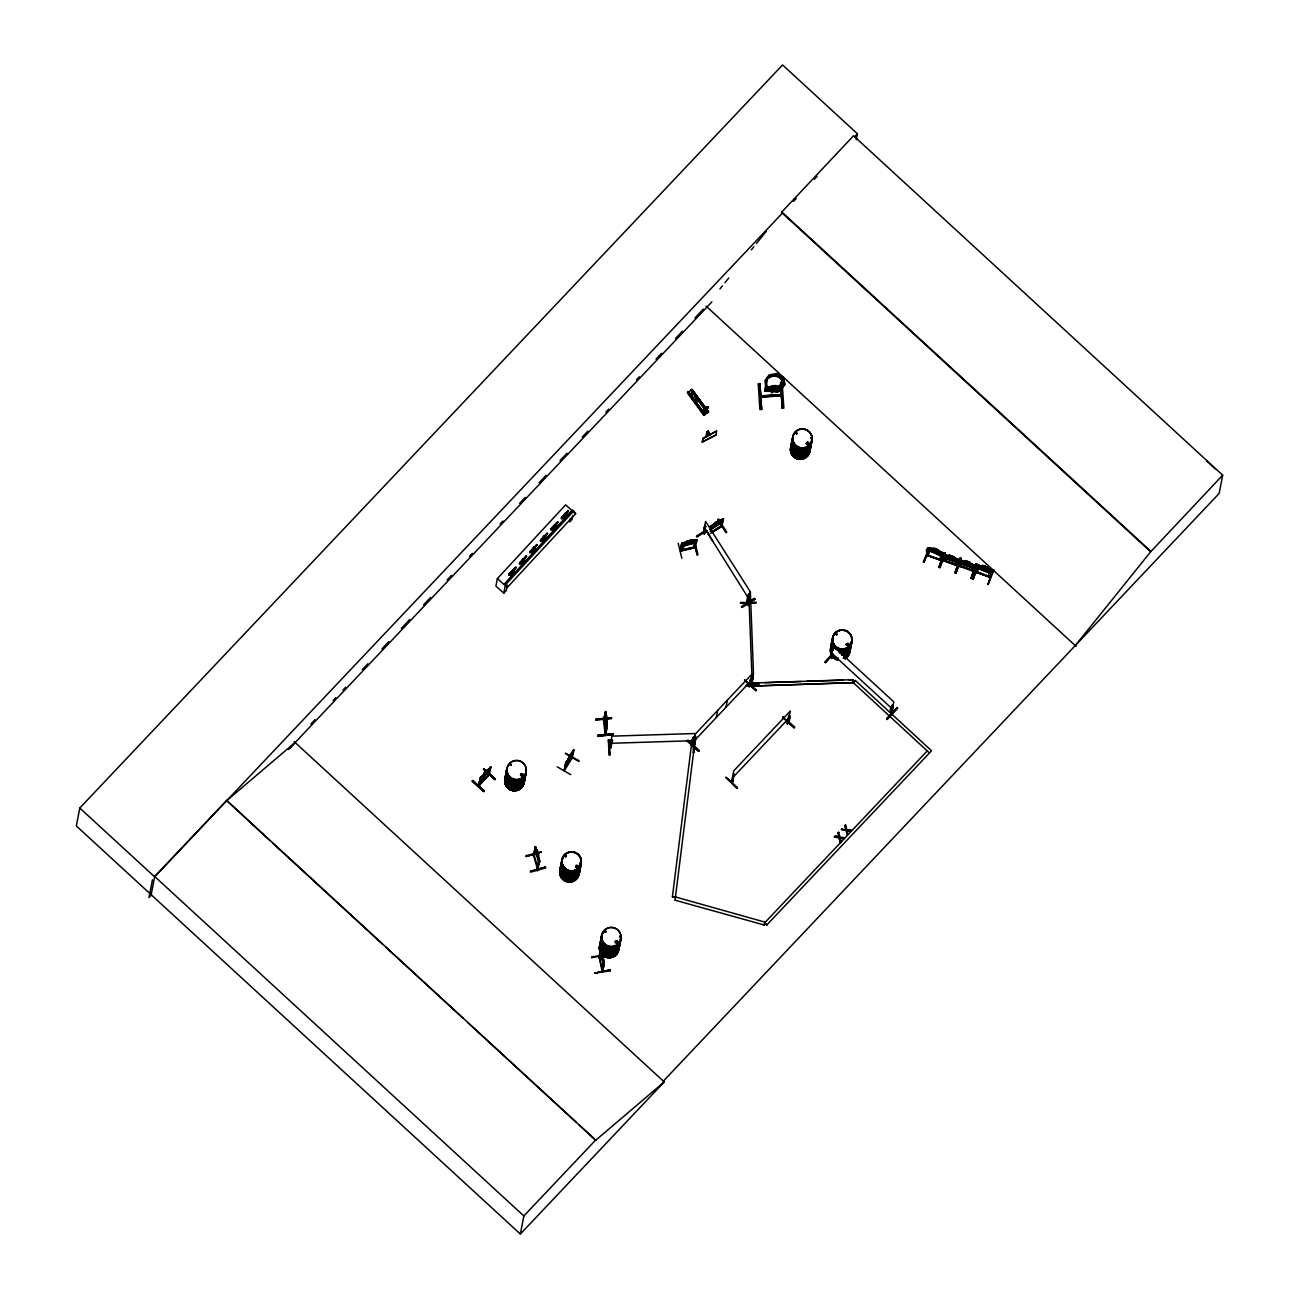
<?xml version="1.0" encoding="UTF-8"?>
<svg xmlns="http://www.w3.org/2000/svg" width="1299" height="1299" viewBox="0 0 1299 1299"><rect width="100%" height="100%" fill="white"/><g stroke="black" fill="none" stroke-linecap="round" stroke-linejoin="round"><path stroke-width="1.5" d="M760.759 396.114L781.365 395.675L760.889 396.877M760.759 396.081L781.235 394.896M600.073 957.412L599.245 957.818L600.17 957.558M601.762 970.191L602.492 969.574L601.892 971.246M602.07 971.084L603.743 962.754L602.119 971.538L599.099 956.502L602.704 970.84M603.467 720.718L604.279 719.321L605.626 734.406L605.464 732.863M891.341 713.411L893.809 701.882L832.821 645.798L830.434 657.294M831.62 658.252C831.945 657.18 830.158 658.171 832.01 651.481M891.926 712.583L890.789 711.949L891.942 713.005L893.339 705.844C890.952 703.084 888.889 712.696 891.585 713.395M891.942 713.005L890.919 711.673M770.859 395.627L771.574 396.227L771.59 395.351M772.58 392.33L771.687 392.769L772.239 391.989M773.311 390.755L766.637 387.459L764.884 380.818L769.008 374.956L776.688 373.495L783.411 377.392L785.181 384.601L778.637 391.876L770.843 391.762C759.266 387.654 768.229 370.085 778.572 376.06L782.274 378.967L783.947 383.189L781.787 389.521L776.266 392.022L776.201 391.048L780.861 388.71L782.777 383.026L781.235 379.243M766.02 386.81L767.644 378.415M565.13 769.187L566.007 762.01L564.334 770.518M571.073 758.243L571.739 758.632M765.761 386.956L767.076 386.712M748.029 602.882L748.841 604.084M748.857 604.49C752.446 579.386 746.73 615.369 748.159 602.72M751.309 684.817L751.861 683.29L751.131 684.654M510.442 763.909L509.809 764.689L511.092 765.29M509.922 764.462L510.702 765.403M511.043 764.9L510.945 764.38M511.124 765.387L510.637 763.828M520.444 775.097L520.931 774.074M520.931 774.724L521.159 775.535M522.864 775.259L522.864 774.399M523.026 774.918L521.987 776.055M564.919 856.561L565.227 855.44M566.38 856.512L566.169 855.521M575.636 867.277L576.171 865.28L578.185 865.702M577.73 866.92L577.714 865.913M578.38 866.823L578.104 865.719M605.594 931.074L605.253 932.016L605.123 931.091M618.113 942.311L617.35 940.655L615.304 941.272M796.66 433.46L796.336 433.557M806.208 443.544L807.312 442.147M806.695 443.235L807.507 444.388M806.793 443.527L807.702 442.358L808.644 443.462M808.79 443.381L807.767 444.323M836.735 634.383L835.89 633.944M846.071 644.677L846.558 643.654M846.558 644.304L847.906 645.538M847.89 650.198L847.597 651.286M849.059 644.97L847.922 643.184L846.104 644.304M691.539 744.473L694.559 744.522L675.415 897.203L672.411 896.813L691.555 744.148L693 744.23M720.344 526.452C725.134 524 719.922 526.225 711.787 531.876M723.413 518.756L721.968 526.176M712.031 532.509L722.114 526.095L720.783 526.923M531.924 551.702L536.828 544.427L529.732 552.481L534.198 547.269L534.506 548.844M511.059 574.467L513.235 569.92L513.43 571.187L509.078 575.36L516.239 567.419L510.734 574.207L510.523 572.859L513.235 569.92M524.098 558.927L521.37 561.866L521.597 563.36L520.672 562.467L526.712 556.086L519.551 564.026L523.708 558.586L524.39 560.437L523.659 559.642L519.259 563.798L526.339 555.761L523.562 559.658M534.198 547.269L531.583 551.442L537.201 544.768L530.106 552.806L534.75 548.892M545.044 536.276L541.634 539.816L544.866 537.201L544.671 535.951L542.576 540.595M555.534 524.958L552.806 527.897L552.627 528.823L555.16 524.617L553.098 529.391L551.068 530.154L558.148 522.117L552.643 528.904M565.633 513.3L561.541 518.837L568.637 510.799L563.587 518.057L562.922 516.239L565.633 513.3L565.828 514.55L562.808 517.408M533.256 854.693L533.645 856.025M533.694 855.765L534.311 855.846M539.686 861.026C533.451 890.205 542.479 842.483 537.137 867.992M856.268 139.74L857.421 133.781L782.566 64.95L79.791 808.027L76.316 825.937L520.347 1234.05L664.325 1081.823L663.448 1081.028M152.421 879.813L148.963 897.577L151.496 894.881M151.171 894.751L154.711 876.516L226.643 800.444L595.738 1140.23L579.354 1125.178M269.754 840.485L226.643 800.444M565.503 518.22L572.339 510.848L565.65 504.824L497.387 578.591L495.926 586.109L503.785 593.188L506.301 590.477L507.341 585.102M497.387 578.591L504.077 584.599L572.486 510.052L573.655 511.108L575.636 513.592L507.389 587.359L505.181 586.028L503.785 593.188M514.745 571.641L512.813 569.904L514.68 571.95L511.221 575.684L509.305 573.947L515.865 567.078L508.705 575.019L509.354 573.638L511.286 575.376L509.598 573.557M513.608 570.261L510.588 574.012M472.641 780.683L484.316 790.847L483.699 791.611L472.203 781.17L472.804 780.39L484.235 790.929M519.779 562.613L521.695 564.351L519.779 562.613L523.286 558.586L524.877 560.859M520.087 562.223L522.003 563.961M488.18 775.941L490.145 767.254L487.661 775.471L489.171 775.016L478.73 785.944L479.802 785.034L480.792 777.289L478.341 785.586L488.862 774.301M490.356 769.593L490.795 766.995L480.354 778.036L478.341 785.586L479.899 784.693M522.961 559.122L525.218 560.324M479.169 784.466L480.792 777.289M495.39 779.091L483.845 768.667L495.406 779.091L494.822 779.709L483.455 769.089M484.17 774.058L482.026 777.841L486.865 773.262L489.073 769.073L484.072 773.149L484.105 774.383M483.488 777.614L484.186 773.067M487.255 770.518L487.547 769.479M530.252 551.296L532.184 553.033L530.252 551.296L533.775 547.269L535.691 548.99M530.56 550.906L532.493 552.643M531.632 551.702L534.571 547.61M488.749 774.431L490.145 767.254M489.317 774.415L490.795 766.995M533.775 547.269L535.643 549.298L532.184 553.033M541.034 539.588L542.657 541.699L546.116 537.965L543.956 536.26L547.301 533.11L540.14 541.05L543.94 536.195L546.181 537.672M551.214 528.644L553.13 530.382L551.214 528.644L557.774 521.776L550.776 529.342L554.722 524.617L556.589 526.647L553.13 530.382M551.523 528.255L553.439 529.992M554.397 525.153L556.313 526.891M554.722 524.617L556.589 526.647M561.688 517.327L563.62 519.048L561.688 517.327L568.264 510.458L561.168 518.496L565.211 513.284L566.802 515.557L565.211 513.284M561.996 516.937L563.928 518.658M563.506 518.057L563.295 516.564L566.007 513.625M570.375 518.398L569.676 521.971L572.047 519.421L572.745 515.833M526.111 856.512L541.098 852.095L526.111 856.512L525.884 855.7L541.05 852.112M534.425 855.927L535.302 847.338L533.369 854.823L537.429 869.031M530.495 871.418L545.466 866.969L545.677 867.943L530.69 872.132L530.447 871.304L545.483 867.066M539.361 859.305L535.415 846.623L533.921 854.498L537.754 867.31M533.824 856.138L535.578 846.591M536.893 851.365C536.942 845.974 540.319 863.884 537.201 850.26M537.007 851.624L537.981 857.811L538.533 854.986M537.234 850.439L537.055 851.332L536.308 849.189L538.679 860.23L538.354 855.862M538.371 855.034L538.419 855.992M539.069 863.413L539.523 861.075M565.422 753.29L579.175 760.743L578.737 761.474L565.422 753.371M566.007 762.01L564.286 770.778L572.372 757.512M565.682 765.176L566.137 762.822M571.528 753.128L567.127 762.302L571.203 754.475M568.442 760.142L568.848 757.236M571.381 753.047L571.268 754.183L572.518 752.316L570.748 756.83M571.381 759.087L573.119 750.319L566.949 761.263L568.67 758.129M572.242 757.983L573.768 749.913L573.379 752.511M570.699 774.675L557.239 766.832M595.997 719.89L611.537 718.396L596.03 719.857M597.702 736.16L613.209 734.666L597.702 736.192L597.621 735.348L613.16 733.691L597.654 735.315M604.295 720.507L605.431 712.274L603.564 719.224M603.662 721.026L605.691 711.543L607.283 726.612M605.691 711.543L604.084 719.013M606.324 725.524L606.454 715.376L606.812 721.27M606.243 716.739L606.406 723.072L606.958 720.247M606.471 715.57L606.292 716.447L605.967 714.239L606.682 725.589L606.795 721.14M604.798 733.253C604.782 726.726 607.9 726.969 606.324 725.914M604.912 734.325L605.724 734.097M606.877 725.865L605.107 734.617L603.499 719.386L603.726 720.766M607.266 726.45L605.821 734.13M609.166 739.716L609.881 754.93L608.987 755.109L608.387 739.716L609.848 754.93M609.816 747.039C614.622 746.292 604.977 749.133 611.05 739.959L612.478 740.43L611.05 739.959M609.816 746.957L611.098 747.607L609.686 747.786L611.309 747.331M610.936 747.769L612.462 739.894M520.347 1234.05L523.854 1215.961L595.803 1139.889M689.331 394.75L693.585 391.73M690.451 396.276L694.689 393.256M691.912 389.489L708.572 412.01L691.912 389.424L687.333 392.736L703.782 415.388L708.588 411.978L691.929 389.473L707.955 412.319M692.123 398.517L696.345 395.562M693.585 400.628L697.823 397.608M695.241 402.934L699.479 399.978M605.155 955.317L591.759 957.558M702.727 412.514L705.211 410.825M703.165 411.231L704.35 408.876M594.763 973.097L610.189 970.824L610.059 969.915L594.763 973.097L610.075 969.947L610.205 970.905M703.717 412.936L702.775 411.117L705.454 407.854M599.05 956.778C603.077 934.241 599.894 966.505 599.229 956.324M599.472 958.11L601.177 948.611L602.233 953.466L602.379 952.378M600.917 951.112L601.372 948.757L603.84 961.601L602.346 953.726L602.931 959.993L603.483 957.168M705.487 413.293L706.916 412.595M707.744 407.415L706.185 407.35M707.176 407.724L707.289 407.074M681.861 550.792C677.364 551.848 688.405 546.376 681.666 543.323L680.27 550.484L695.014 546.782L693.617 547.512L695.16 547.886L696.767 539.994M602.574 952.54L602.395 953.434L601.859 951.241L603.418 962.478L603.304 958.061M680.627 550.792L694.137 547.772M681.731 545.775L682.154 543.258M702.386 442.147L702.921 438.283L716.626 431.041L703.084 438.559L702.386 442.147L716.09 434.905L716.626 431.041M681.504 549.802L682.689 544.801M681.845 558.261L678.208 543.307M705.925 437.26L706.835 431.836L708.166 431.122L709.709 433.947L708.28 435.116L706.737 432.291L708.117 431.284L709.611 434.418M601.681 970.207L602.59 969.785M604.23 963.306L602.801 970.986M709.205 434.337L709.79 435.49L708.166 431.122M687.203 540.985L692.221 540.027L687.203 540.985L687.074 542.024L687.366 540.969M708.28 435.116L706.965 431.885M688.21 541.098L691.198 540.433M708.816 434.613L709.806 435.409M693.796 547.772L695.29 540.839C702.418 538.241 674.262 544.947 687.187 541.862L684.687 542.868L684.362 544.508L693.991 542.365L694.316 540.725L691.88 540.985L693.666 540.66L690.272 542.349L693.357 542.657L684.687 544.573L688.21 542.803L685.222 542.544L689.233 542.397L692.01 539.929M692.188 539.864L692.01 540.757M681.455 550.062L693.666 547.317L694.478 543.891M706.883 530.56L696.897 536.779L706.737 530.414M696.345 542.511L696.946 539.946L691.847 540.822M697.141 554.884L694.997 545.369L697.141 554.884L697.985 554.705L695.712 545.336M703.36 533.142L705.568 521.451L749.864 591.094C749.377 602.005 744.749 607.867 748.256 594.276L749.474 595.169L748.711 594M704.643 533.986L703.409 532.882M703.912 533.824L705.487 526.972C704.756 522.23 702.678 534.084 704.626 533.516M705.276 530.138L704.578 533.418M710.715 526.566L710.115 529.002L711.381 528.969M710.342 529.05L710.797 526.696M710.244 531.405L711.284 526.03L710.098 526.761L711.284 526.03M710.878 530.073L711.576 526.485M715.262 522.718C698.553 535.756 727.895 514.29 722.114 520.006L720.945 527.232M715.359 522.864L712.648 527.021L718.72 523.903L721.335 520.233L713.411 524.828L715.928 524.163L712.842 526.956L720.425 522.295L717.714 523.075C721.871 518.821 719.938 522.084 719.467 520.12L715.132 522.783L719.549 520.266M716.058 522.571L718.656 520.98M717.762 519.6L718.493 519.162L726.791 532.217L726.06 532.671L717.892 519.503M719.143 521.126L719.305 520.233M720.442 526.728L722.114 520.006M595.738 1140.23L664.211 1081.921L663.351 1081.125L1219.128 493.474L1222.684 475.19L853.54 135.762L781.495 212.338L1150.654 551.783L1075.263 645.603M711.738 532.07L721.627 525.998L723.023 518.821M721.432 522.994L723.559 518.658L722.033 519.34M726.19 532.476L717.795 519.454M698.651 751.325L687.139 740.885L698.635 751.358L699.219 750.725L687.739 740.138L699.252 750.578M692.968 745.025L691.62 744.976M692.432 739.115L691.247 744.473L692.854 744.765L691.295 744.83M691.571 745.236C689.558 741.875 695.679 735.38 692.789 737.929M692.935 744.879L691.62 744.895M692.789 744.506L694.169 737.329M692.805 745.025L695.046 733.513L611.926 736.143L609.734 747.396M693.666 745.691L695.712 737.02L695.16 738.4M694.056 745.301L694.916 744.262L693.796 745.447M694.153 744.246L695.712 737.02M694.51 744.749L696.118 737.394M692.724 738.855L693.422 752.283M778.734 390.236C780.049 390.203 765.484 389.862 764.64 391.275L765.631 386.258M770.404 390.934L764.689 391.356L766.101 391.096M766.329 390.642L764.754 390.593L770.372 390.398M672.411 896.813L675.594 897.252M771.85 385.819L775.243 385.624M778.442 389.927L779.465 385.446L780.878 385.348L780.001 389.83M780.001 390.431L778.686 390.187M716.285 717.519L717.681 710.358M740.576 603.256L756.197 602.492L740.576 603.256L740.544 602.411L756.164 602.671M726.011 707.241L727.408 700.08M747.282 600.755L747.542 602.606M748.37 595.721L747.396 601.161M747.591 600.95L748.11 601.892M748.256 602.119L749.474 595.169M749.377 599.407L750.043 595.949M725.832 777.419L736.825 788.444L737.442 787.681L725.914 777.257L737.41 787.827M744.587 680.043L756.57 690.078L755.986 690.695L744.506 680.108L755.986 690.695M749.247 682.933L749.312 686.148L853.264 682.641L853.151 679.653L749.198 683.16L759.201 682.836M750.335 686.002L748.857 686.554L750.367 679.263C754.849 675.594 748.078 691.36 750.091 685.028M749.312 686.148L853.264 682.641L929.467 752.982M749.377 686.798L751.715 678.614M733.35 775.503L733.903 774.123L731.857 782.777L732.977 781.462M751.796 685.222L753.128 676.503L751.244 683.274M733.903 774.123L732.62 781.17M751.26 685.239L753.501 673.564L750.351 591.613L748.078 602.768M753.128 676.503L751.26 685.076M734.308 774.48L732.133 782.599M787.064 723.64C788.168 725.215 792.13 713.654 788.558 716.366L787.162 723.527L790.36 710.991L733.805 770.778L731.434 782.274L732.246 782.388M787.843 723.624L789.906 715.7M787.779 723.559L788.574 722.617M783.248 716.723L782.68 717.357L794.176 727.797L782.777 717.227M764.007 925.197L764.867 922.095L675.642 897.024L674.782 900.126L764.056 924.969M764.656 922.842L766.881 924.888L764.656 922.842L927.242 750.936M831.993 655.443L825.385 662.652L831.798 655.427M831.733 658.366L832.334 649.76M832.107 657.976L832.708 654.144M766.881 924.888L931.529 750.79L855.327 680.465L853.216 682.868L853.151 679.653M834.38 836.865C835.793 834.591 842.759 838.44 835.208 836.118L834.38 836.865L839.105 837.969L840.339 842.629L839.105 837.969M838.91 836.881L837.936 833.114L838.748 832.269L839.933 837.011L844.788 837.823M838.748 832.269L837.904 833.276M842.109 828.697C838.975 829.476 850.244 831.084 844.805 825.839L845.617 824.995L844.788 826.002L845.795 829.606M840.112 838.082L843.928 838.716M841.151 841.784L840.144 837.936M846.818 829.736L851.673 830.548L846.818 829.736L845.617 824.995M846.997 830.808L850.813 831.441L846.997 830.808L848.052 834.348M847.257 835.208L846.006 830.548L841.265 829.59M886.649 718.802L897.203 707.549L897.788 708.247L887.249 719.532L886.649 718.802L897.252 707.614M891.455 713.086L890.594 712.42L891.958 706.624M924.011 562.175L929.207 547.756M924.109 562.24L929.24 547.593L923.28 561.964L924.125 562.094M942.749 552.822C936.141 549.558 921.527 542.365 928.071 555.891M941.174 560.437L926.625 554.982M928.298 547.626L926.901 554.803L941.32 559.82L939.956 558.976M927.843 555.858L929.905 547.853L933.348 549.087M928.249 554.933L928.2 555.81L940.947 560.421L942.636 552.627M926.804 554.478L928.363 555.225L928.931 551.685M933.526 548.194L933.299 549.233L930.831 548.698L930.506 550.338L939.859 553.585L940.167 551.945L937.813 550.808L938.04 549.769C934.955 547.382 930.425 548.259 935.361 550.89L939.632 551.507L936.368 551.458L939.404 553.601L935.361 551.312L931.01 550.711L934.371 550.76L931.48 548.714L933.202 548.99M934.241 548.795L937.147 549.802M939.729 559.625L941.385 552.189L942.717 552.643L942.295 555.193L940.346 555.42M940.184 559.333L941.012 560.08M938.95 567.241L944.016 552.741L944.746 553.13L939.648 567.647L938.868 567.208L944.162 552.919M940.005 567.419L944.584 552.741M941.531 559.609L940.249 558.992M943.983 552.724L944.763 553.163M943.009 560.437L943.886 555.193L945.201 555.663L944.097 561.071M955.95 564.562L957.412 565.016L943.009 560.064L944.097 554.576L945.753 554.852M945.234 552.952L944.503 552.724M942.96 560.697L944.194 561.152M944.292 560.064L942.863 560.015M956.373 564.253L957.574 565.049L958.597 559.625L949.163 555.063L948.871 556.216L951.144 557.839L955.414 558.456L952.151 558.408L955.203 560.551L951.144 558.261L946.744 557.596L950.154 557.709C945.526 554.884 950.852 556.118 944.032 554.738L945.38 555.16M949.309 555.144L949.082 556.183L946.614 555.647L946.289 557.287L955.642 560.535L955.95 558.895L953.775 556.881M950.04 555.728L952.93 556.735M942.733 560.259L957.412 565.633L956.08 565.065L957.152 559.252L958.483 559.707L957.152 559.252M956.032 565.325L944.016 560.859M958.435 559.577L957.054 565.682L957.477 564.951M961.195 558.489L960.091 557.985L954.944 572.632L956.178 573.054L961.081 558.473M960.058 558.148L955.09 572.648M958.873 565.926L959.993 560.291L965.108 561.574M969.785 562.272L969.557 563.311L974.494 565.325L973.113 564.789C973.324 570.862 969.882 569.741 973.536 570.602L958.971 565.617L960.058 560.129L961.341 560.697M958.743 566.25L960.286 566.64L961.179 561.2L959.847 560.746M958.873 565.309L960.448 566.039L961 562.499M969.785 563.181L969.947 562.288L965.125 560.616L964.946 561.493M965.271 560.697L965.043 561.736L962.575 561.184L962.25 562.84L971.603 566.088L971.912 564.448L969.557 563.311M966.001 561.282L968.892 562.288M959.084 565.309L971.944 570.407M971.116 578.234L976.052 563.539L976.848 563.977L971.733 578.461L971.019 578.071M971.798 570.358L973.373 571.187L958.792 566.12M973.227 571.138L974.396 565.13M973.113 579.24L978.326 564.821M971.051 578.201L976.052 563.539M973.211 579.322L978.358 564.675L972.399 579.029L973.243 579.175M977.189 572.973L975.858 572.453L977.221 565.211L988.734 568.589L985.486 568.54L988.523 570.683L984.48 568.394L980.112 567.793L983.489 567.842C977.384 566.185 983.343 565.081 982.417 566.315L979.933 565.779L979.625 567.419L988.961 570.667L989.286 569.027L986.931 567.89L987.321 566.867L982.434 565.357M990.423 577.454L975.744 572.145M975.841 572.372L977.416 564.708L991.868 569.904M976.962 572.94L977.53 572.047L975.906 571.56M977.351 572.339L976.134 571.576M977.319 572.891L978.553 565.682M983.359 565.861L986.266 566.867M990.293 577.519C987.078 577.568 989.172 567.777 991.835 569.725L990.601 576.951L988.961 576.383M989.107 576.431L990.65 576.675M990.049 577.487L991.754 569.709M993.086 569.806L993.881 570.229L993.086 569.806L987.954 584.436L993.264 570.001M1150.654 551.783L1222.684 475.19M758.259 383.887L759.899 409.542L761.636 409.445L759.931 383.546L758.21 383.919M761.636 409.445L759.931 383.546M782.128 408.243L780.488 382.344L782.16 382.523L783.849 408.146L782.128 408.243L780.861 382.572M600.073 957.948L599.943 956.356M773.181 390.447C768.018 390.333 761.896 380.12 769.625 375.963L776.461 374.648L782.371 378.139L783.93 384.472L777.987 391.096L771.021 391.275M695.501 399.719L696.67 401.326M697.433 400.969L697.498 399.54L696.134 399.166M780.829 388.758L782.745 383.043M571.722 757.496L563.961 769.934M927.795 550.159L940.46 555.501L928.006 550.045M938.04 550.679L938.154 549.948M941.109 551.929L937.862 550.646M939.664 559.804L926.901 555.16M942.814 552.676L941.207 552.692M939.632 567.631L944.698 553.114M940.119 567.436L945.347 552.871M944.162 561.038L944.535 560.226L944.324 561.087M949.163 555.063L953.986 556.751M956.243 562.451L944.958 558.343L958.077 562.142M958.597 559.625L956.827 558.879M955.431 572.778L960.546 558.294M960.854 558.408L955.707 572.875M955.967 572.973L961.211 558.391M961.65 560.356L972.902 564.269M960.854 564.042L972.269 567.842L959.539 562.646M965.125 560.616L969.947 562.288M973.113 564.789L974.559 565.162L974.088 567.533L972.107 567.923M971.896 570.667L973.324 570.245M971.717 578.445L976.816 563.961M990.228 568.994L986.98 567.728M977.53 572.209L988.929 576.935L989.205 576.042M991.916 569.741L990.325 569.774M991.413 572.274L989.465 572.502M993.816 570.196L988.166 584.501M767.628 378.594L773.749 375.606M520.72 774.366L521.613 776.493L523.318 775.324M606.113 931.984L604.831 932.114M795.751 432.729C795.378 434.483 798.414 433.834 795.784 433.493M797.196 433.525L796.628 432.307L795.686 432.729M615.401 941.288L615.19 942.392M806.322 443.511L807.783 444.989L809.098 443.787M706.412 410.793L708.361 407.09L707.046 407.545M708.036 407.042L706.542 410.971L703.587 412.773L703.587 411.052M572.339 754.8L573.46 752.365M691.263 744.295L691.571 745.155M566.835 761.149L565.909 762.87M772.986 390.902L780.309 388.937L773.36 390.398M782.355 378.123L776.412 374.664L769.625 375.963M748.857 686.554L752.17 673.889L695.615 733.691L693.374 745.204L694.884 744.165M573.119 750.319L572.859 751.78M573.054 751.212L568.767 757.349M566.478 762.286L565.292 763.211M563.815 770.502L564.513 769.008M571.625 757.317L571.625 758.86M480.062 780.537L490.34 769.365L489.025 771.671M705.795 412.108L705.666 412.562M534.36 855.586L533.58 855.879L534.116 854.612M538.257 868.674L537.883 867.781M487.791 775.211L488.911 774.042M572.875 751.212L573.768 749.913M573.021 751.309L573.914 750.01M521.126 774.61L522.831 774.789M578.169 867.115L576.577 867.927L575.587 866.855M617.593 942.376L615.645 942.181M846.185 644.645L848.02 646.058L848.767 643.882M780.049 390.171L780.196 390.35M691.425 744.295L691.393 745.09M481.572 776.526L480.354 778.036M719.922 288.963L722.439 285.829M724.956 282.711L728.723 278.018M751.342 249.863L753.858 246.745M756.359 243.611L766.426 231.108M571.495 757.544L572.258 757.577M544.898 537.348L547.675 533.451L540.579 541.488L544.866 537.201L541.959 538.874C540.433 541.342 547.366 536.893 544.395 536.99M472.219 781.137L483.748 791.546M704.545 408.941L707.257 407.042M513.43 571.219L510.491 573.996M521.321 562.922L523.546 559.56L521.272 563.133M531.177 551.117L534.019 548.243L534.62 548.925M555.826 526.452C553.959 523.594 552.043 530.755 552.27 528.531L555.16 524.617M509.305 573.947L512.813 569.904M544.249 535.935L540.79 539.67L543.014 541.098M523.708 558.586L520.948 562.581M544.671 535.951L542.332 539.215M521.695 564.351L525.153 560.616M563.62 519.048L567.078 515.313L565.146 513.592M504.077 584.599L530.024 556.573M534.116 552.156L562.776 521.175M507.389 587.359L505.408 584.875L573.655 511.108M721.448 522.815L711.267 529.05L723.186 521.159M481.182 777.646L479.834 778.312M494.838 779.562L483.342 769.122M825.385 662.652L824.735 662.068L832.643 653.608M731.548 782.079L732.587 780.878L733.058 781.608M731.564 782.307L732.295 781.3M787.567 723.884L788.574 722.845M794.176 727.797L794.761 727.164L787.535 720.669M893.339 705.844L891.926 705.292M289.547 748.354L295.068 742.492L226.578 800.785M782.371 213.133L154.646 876.857L79.791 808.027M793.478 201.377L796.271 198.438M814.327 179.327L817.12 176.388M854.645 136.72L857.421 133.781M310.899 724.03L315.072 719.614M333.161 700.486L335.954 697.547M342.904 690.191L345.68 687.252M362.389 669.586L367.958 663.708M381.874 648.997L388.823 641.641M401.359 628.391L409.705 619.558M423.62 604.847L430.57 597.491M447.278 579.841L451.451 575.425M469.54 556.297L472.316 553.358M500.147 523.919L502.94 520.98M519.632 503.33L525.202 497.436M539.117 482.725L546.083 475.369M559.999 460.658L566.949 453.302M582.261 437.113L587.83 431.219M605.919 412.092L608.695 409.153M636.526 379.73L639.319 376.791M656.011 359.125L661.581 353.247M675.496 338.536L682.446 331.18M694.981 317.93L703.327 309.097M288.557 749.491L711.901 301.871M487.677 769.593L484.072 773.149M483.764 775.99L487.32 770.924L481.523 776.542M480.939 780.244L488.976 771.492M694.218 740.852L750.773 681.066M732.409 777.955L788.964 718.152M853.264 682.641L855.327 680.465M926.739 554.738L928.233 555.258M688.161 392.168L705.178 414.397L687.983 392.298M690.776 390.301L707.208 412.952M489.707 768.18L490.925 767.108M732.344 781.024L733.074 781.267M693.65 547.415L695.03 546.863M836.865 634.756L836.54 633.75M848.62 645.554L847.646 645.993M604.733 931.026L606.178 931.351M615.953 941.337L617.528 941.71M615.45 942.668L617.674 942.879M688.21 392.136L704.594 414.819M688.795 391.713L704.919 414.56M691.328 389.927L707.484 412.725M555.777 526.339L554.982 525.592L552.806 527.897M523.822 559.837L521.37 561.866M513.154 571.024L510.897 573.184M704.383 527.8L748.468 598.271M604.847 732.977L605.155 734.357M681.699 545.612L696.524 542.479L682.933 546.343L681.569 545.824M704.691 530.982L696.443 536.065L696.897 536.779M741.485 606.86L754.54 598.368L741.356 606.698L741.826 607.429L754.979 599.229L741.81 607.396M710.358 533.386L720.62 527.069M773.554 375.833L778.004 376.564L773.457 375.784M748.727 604.668L748.744 603.272M943.058 559.934L944.487 560.486M990.309 577.129L977.01 572.68M706.883 432.34L708.02 431.739M708.377 434.662L709.709 433.947M702.223 441.871L716.09 434.905M835.842 633.555L837.157 634.237M836.718 634.886L835.533 634.253M847.24 651.416L846.152 651.725M565.179 855.391L566.218 855.505M565.731 855.716L565.65 856.544L566.055 855.765M565.861 856.804L564.984 856.479M616.148 941.19L617.139 941.012M617.398 943.106L616.327 943.285M616.343 948.871L615.206 949.049M776.201 391.048L776.737 392.054M761.523 409.185L759.769 383.578M683.696 542.625C679.686 541.764 681.926 553.244 680.335 550.224M777.825 389.684L780.553 388.645L781.008 386.306L765.696 387.199L765.241 389.554L767.612 390.285M830.873 656.547L831.993 657.781M480.013 780.261L480.89 780.017M535.691 848.685L534.782 847.484M539.117 863.575L535.464 851.478M764.965 390.382L764.965 391.34M780.114 390.479L780.91 385.884L779.465 385.446M694.429 539.702L693.828 539.832M683.16 543.534L681.666 543.323M680.432 551.149L695.274 547.691M601.372 950.689L600.56 949.423M601.047 953.531C607.445 988.783 599.862 942.246 600.901 953.645M603.353 957.347L602.541 952.346M956.194 562.223L957.98 561.931M972.155 567.76L973.941 567.468M989.529 572.339L991.299 572.047M807.28 442.066L808.741 442.407M808.043 444.404L806.841 443.949M847.273 643.606L848.361 644.158M521.5 773.619L522.977 773.96M565.503 855.635L565.422 856.431M577.243 867.391L575.879 866.433M831.798 658.106L830.646 657.278M605.772 713.021L605.529 711.56M605.578 713.654L604.896 712.323M605.058 713.93L605.09 716.61M606.016 720.296L605.805 714.888L606.276 716.252M605.253 716.512L606.649 728.983M595.997 720.052L595.916 719.191L611.423 717.697L611.52 718.542M611.439 717.746L595.916 719.208M607.006 724.712L607.088 726.466M766.962 387.492L773.019 390.918M766.361 390.447L778.474 389.732M760.808 395.838L781.3 394.604L770.063 395.562M760.824 397.185L781.365 395.822M695.209 540.238L696.946 539.946M753.193 677.899L752.592 676.519M745.626 685.45L759.347 684.817L759.363 685.791L745.723 686.294M745.707 685.645L757.382 685.206M693.293 752.446L694.169 752.413L693.91 746.633M765.192 682.657L801.158 681.52M807.15 681.326L843.116 680.189M849.108 680.01L853.102 679.88M610.53 743.304L693.65 740.674M694.104 752.397L693.845 746.633M710.115 529.002L711.479 529.099M781.365 379.292L777.857 376.596M522.003 775.99L520.915 774.983M576.886 865.41L577.844 866.465M576.967 867.846L575.96 867.472M703.847 532.411L704.237 534.019M977.043 572.599L976.02 572.242M928.249 547.788L929.97 547.902M928.412 547.853L929.922 548.064M977.368 564.87L979.089 564.984M766.053 390.317L766.361 391.178M933.478 548.357L937.975 549.932M982.58 565.438L987.094 567.014M928.119 548.129L929.451 548.6M945.64 554.965L956.892 558.879M944.535 560.389L955.999 564.383M971.961 569.936L960.464 566.137M807.41 444.81L806.387 443.868M534.198 548.568L531.859 550.549M990.309 576.756L977.433 571.95M573.444 512.261L575.636 513.592M563.1 517.489L565.731 514.534L563.295 516.564M564.919 513.608L566.835 515.33M504.223 583.819L505.408 584.875M781.592 211.818L1150.752 551.263M706.104 306.158L1076.124 646.399M831.425 652.959L892.429 709.043M294.207 741.68L664.211 1081.921M272.725 843.213L382.88 944.503M385.852 947.247L463.256 1018.416M467.721 1022.524L576.383 1122.433M154.711 876.516L523.854 1215.961M1206.625 460.853L1215.328 468.955M770.973 391.015L766.15 386.55M538.484 862.812L539.329 863.526M959.588 562.499L960.984 564.058M943.626 556.946L945.023 558.505M754.979 599.229L754.622 598.677M705.178 525.51L705.942 526.696M723.559 518.658L719.386 521.143M706.64 530.853L709.757 535.87M706.461 531.064L712.68 540.871M602.996 955.138L591.597 956.957L591.759 957.801M706.835 431.836L708.328 434.97M535.415 846.623L535.967 848.133M537.104 856.414L537.283 856.041M539.166 860.49L539.556 861.822L538.647 860.636M606.113 719.971L606.324 725.329M602.395 958.094L602.265 958.792M539.329 859.272L539.572 861.221L539.166 859.305M603.743 962.754L604.003 964.118L603.207 962.851M605.967 721.741L605.967 721.919M603.986 961.52L604.084 963.485L603.824 961.552M535.285 851.624L535.156 848.945L535.253 851.543M613.209 734.698L613.16 734.049M693.471 737.036L693.65 740.885M693.406 737.036L693.585 740.868M748.955 598.79L752.105 680.725M851.754 641.121A9.872 9.71 11 0 1 839.706 650.896A9.71 9.564 11 0 0 851.348 643.719M835.192 648.51A9.872 9.71 11 0 1 833.179 636.835M851.771 641.008A9.872 9.71 11 0 1 839.739 650.783A9.872 9.71 11 0 1 833.195 636.737M833.666 646.593A9.71 9.564 11 0 1 833.292 637.03M833.276 648.558A9.71 9.564 11 0 1 832.919 638.994A9.726 9.58 11 0 0 833.26 648.574A9.872 9.71 11 0 1 832.821 638.718M851.397 642.989A9.872 9.71 11 0 1 839.349 652.764M851.024 645.359A9.71 9.564 11 0 1 839.398 652.504M833.341 648.233A9.71 9.564 11 0 1 832.968 638.67M841.557 654.582A9.678 9.531 11 0 0 850.861 644.759A9.759 9.596 11 0 1 841.541 654.777A9.678 9.531 11 0 0 850.796 645.051M831.717 643.184A9.678 9.531 11 0 0 832.951 650.377A9.759 9.596 11 0 1 831.669 642.989A9.759 9.596 11 0 0 832.935 650.166A9.678 9.531 11 0 1 831.766 642.891M850.926 644.807A9.759 9.596 11 0 1 841.557 654.712M849.871 651.335A9.71 9.564 11 0 1 845.568 657.278M838.228 658.496A9.872 9.71 11 0 1 831.701 644.45A9.872 9.71 11 0 0 838.245 658.398A9.71 9.564 11 0 1 833.796 656.125M832.188 654.193A9.71 9.564 11 0 1 831.133 651.919M830.938 646.967A9.71 9.564 11 0 1 831.815 644.629M845.681 657.294A9.872 9.71 11 0 0 850.277 648.721A9.872 9.71 11 0 1 843.36 658.236M849.838 650.426A9.759 9.596 11 0 1 845.276 658.902M830.597 648.542A9.759 9.596 11 0 0 837.92 660.087A9.678 9.531 11 0 1 830.678 648.526M849.757 650.393A9.678 9.531 11 0 1 845.243 658.788M850.163 648.51A9.71 9.564 11 0 1 843.327 657.976M835.939 657.262A9.71 9.564 11 0 1 831.88 644.304M850.228 644.239A9.872 9.71 11 0 1 843.717 656.368A9.726 9.58 11 0 0 850.504 646.87A9.71 9.564 11 0 1 843.652 656.336M831.376 649.873A9.872 9.71 11 0 1 832.091 642.469M850.131 644.077A9.71 9.564 11 0 1 843.717 655.995M831.571 649.614A9.71 9.564 11 0 1 831.376 644.661M811.534 441.855A9.872 9.71 11 0 1 799.486 451.63A9.71 9.564 11 0 1 793.056 437.86A9.726 9.58 11 0 0 799.47 451.711A9.726 9.58 11 0 0 811.355 442.066A9.71 9.564 11 0 1 799.486 451.695A9.872 9.71 11 0 1 792.958 437.568A9.726 9.58 11 0 0 799.534 451.386A9.726 9.58 11 0 0 811.42 441.741M811.161 444.226A9.71 9.564 11 0 1 798.333 450.997A9.71 9.564 11 0 1 793.121 437.519M811.29 437.633A9.71 9.564 11 0 1 802.392 449.957A9.872 9.71 11 0 1 792.422 438.072A9.872 9.71 11 0 0 802.441 449.892A9.872 9.71 11 0 0 811.469 437.471A9.872 9.71 11 0 1 802.441 449.892A9.71 9.564 11 0 1 792.552 438.218M811.355 437.292A9.71 9.564 11 0 1 802.457 449.633A9.71 9.564 11 0 1 792.617 437.893M810.235 447.7A9.71 9.564 11 0 1 798.382 457.329A9.71 9.564 11 0 1 791.952 443.495A9.726 9.58 11 0 0 799.632 457.557A9.726 9.58 11 0 0 809.829 445.232M810.008 444.972A9.872 9.71 11 0 1 799.664 457.459A9.872 9.71 11 0 1 791.854 443.203M791.594 445.135A9.759 9.596 11 0 0 796.839 458.661A9.759 9.596 11 0 0 809.715 451.857A9.678 9.531 11 0 1 796.888 458.466A9.759 9.596 11 0 1 791.611 445.07A9.694 9.548 11 0 0 796.855 458.596A9.694 9.548 11 0 0 809.667 451.841A9.759 9.596 11 0 1 796.839 458.579A9.678 9.531 11 0 1 791.692 445.054M810.933 443.901A9.678 9.531 11 0 1 801.645 453.741A9.678 9.531 11 0 1 791.611 444.518M791.854 442.05A9.678 9.531 11 0 1 792.731 439.712M811.031 443.803A9.759 9.596 11 0 1 799.129 453.465A9.759 9.596 11 0 1 792.682 439.582M810.365 443.105A9.872 9.71 11 0 1 800.022 455.592A9.872 9.71 11 0 1 792.228 441.335M809.878 444.908A9.71 9.564 11 0 1 800.963 457.248A9.71 9.564 11 0 1 791.14 445.492M810.203 443.268A9.71 9.564 11 0 1 803.789 455.186M801.288 455.592A9.71 9.564 11 0 1 792.341 441.514M791.529 443.527A9.71 9.564 11 0 0 800.087 455.218A9.71 9.564 11 0 0 810.69 445.395A9.726 9.58 11 0 1 798.82 455.04A9.726 9.58 11 0 1 792.39 441.173M525.738 773.506A9.872 9.71 11 0 1 513.69 783.281A9.872 9.71 11 0 1 507.162 769.219M506.951 771.265A9.678 9.531 11 0 0 512.147 784.677A9.759 9.596 11 0 0 525.04 777.792A9.759 9.596 11 0 1 512.163 784.499A9.694 9.548 11 0 1 506.967 771.086A9.759 9.596 11 0 0 512.147 784.58A9.678 9.531 11 0 0 524.942 777.939M506.935 770.973A9.759 9.596 11 0 0 512.163 784.499A9.694 9.548 11 0 0 524.991 777.776M524.991 777.646A9.678 9.531 11 0 1 512.212 784.385A9.678 9.531 11 0 1 507.016 770.973M525.689 769.024A9.872 9.71 11 0 1 516.645 781.543A9.872 9.71 11 0 1 506.659 769.625M507.341 769.073A9.71 9.564 11 0 0 513.771 782.907A9.71 9.564 11 0 0 525.624 773.295A9.872 9.71 11 0 1 513.722 783.167A9.872 9.71 11 0 1 507.178 769.122M525.527 769.17A9.71 9.564 11 0 1 511.709 780.39M509.646 778.929A9.71 9.564 11 0 1 506.789 769.771M506.675 769.511A9.872 9.71 11 0 0 516.661 781.446A9.872 9.71 11 0 0 525.722 768.911A9.71 9.564 11 0 1 516.677 781.186A9.71 9.564 11 0 1 506.854 769.43M524.049 776.786A9.71 9.564 11 0 1 515.135 789.126A9.71 9.564 11 0 1 505.311 777.387M524.244 776.526A9.872 9.71 11 0 1 513.901 789.013A9.872 9.71 11 0 1 506.09 774.756M505.928 776.607A9.678 9.531 11 0 0 512.326 790.377A9.678 9.531 11 0 0 524.13 780.796A9.694 9.548 11 0 1 512.293 790.506A9.759 9.596 11 0 1 505.831 776.672A9.694 9.548 11 0 0 512.293 790.506A9.759 9.596 11 0 0 524.179 780.91A9.759 9.596 11 0 1 512.293 790.49A9.759 9.596 11 0 1 505.847 776.607M525.056 777.062A9.872 9.71 11 0 1 513.008 786.837A9.872 9.71 11 0 1 506.48 772.775M524.861 777.273A9.71 9.564 11 0 1 514.258 787.097A9.71 9.564 11 0 1 505.684 775.406M580.734 864.842A9.872 9.71 11 0 1 569.952 874.828A9.872 9.71 11 0 1 561.249 862.942M580.231 866.79A9.759 9.596 11 0 1 568.329 876.452A9.678 9.531 11 0 1 561.931 862.698M561.882 862.568A9.759 9.596 11 0 0 568.329 876.452A9.678 9.531 11 0 0 580.133 866.904M580.198 866.612A9.678 9.531 11 0 1 568.377 876.192A9.678 9.531 11 0 1 561.98 862.406M581.091 862.958A9.872 9.71 11 0 1 569.043 872.733A9.872 9.71 11 0 1 562.516 858.688M580.604 864.728A9.71 9.564 11 0 1 569.985 874.552A9.71 9.564 11 0 1 561.428 862.861M580.978 862.747A9.71 9.564 11 0 1 569.124 872.376A9.71 9.564 11 0 1 562.694 858.542M579.435 870.687A9.71 9.564 11 0 1 567.582 880.316A9.872 9.71 11 0 1 561.038 866.303A9.872 9.71 11 0 0 567.582 880.251A9.872 9.71 11 0 0 579.614 870.574A9.872 9.71 11 0 1 567.582 880.251A9.71 9.564 11 0 1 561.152 866.482M579.5 870.362A9.71 9.564 11 0 1 568.897 880.186A9.71 9.564 11 0 1 560.34 868.495M561.541 864.501A9.71 9.564 11 0 0 566.754 877.978A9.872 9.71 11 0 0 579.76 871.126A9.71 9.564 11 0 1 566.754 877.978A9.872 9.71 11 0 1 561.428 864.322A9.872 9.71 11 0 0 566.737 877.897A9.872 9.71 11 0 0 579.776 871.028A9.71 9.564 11 0 1 566.819 877.637A9.71 9.564 11 0 1 561.606 864.176M620.029 943.025A9.71 9.564 11 0 1 600.852 941.158M601.096 938.674A9.71 9.564 11 0 1 601.973 936.335M619.98 942.132A9.759 9.596 11 0 1 608.078 951.794A9.759 9.596 11 0 1 601.632 937.91M601.713 937.894A9.678 9.531 11 0 0 608.111 951.664A9.678 9.531 11 0 0 619.915 942.084A9.759 9.596 11 0 1 608.046 951.94A9.759 9.596 11 0 1 601.599 938.057M603.726 932.114A9.872 9.71 11 0 0 608.776 948.221A9.872 9.71 11 0 0 620.386 935.946A9.872 9.71 11 0 1 608.793 948.124A9.872 9.71 11 0 1 603.743 932M620.078 942.701A9.71 9.564 11 0 1 607.25 949.472A9.71 9.564 11 0 1 602.038 935.994M620.208 936.108A9.71 9.564 11 0 1 611.309 948.432A9.71 9.564 11 0 1 601.469 936.693M620.273 935.767A9.71 9.564 11 0 1 610.108 948.059A9.71 9.564 11 0 1 602.411 934.03M619.168 946.175A9.71 9.564 11 0 1 602.866 953.466M600.187 949.26A9.71 9.564 11 0 1 600.869 941.97M618.909 943.545A9.872 9.71 11 0 1 608.565 956.048A9.872 9.71 11 0 1 600.755 941.775M618.633 950.332A9.759 9.596 11 0 1 605.756 957.119A9.759 9.596 11 0 1 600.528 943.61A9.678 9.531 11 0 0 605.805 956.941A9.71 9.564 11 0 0 618.6 950.316A9.759 9.596 11 0 1 605.772 957.054A9.71 9.564 11 0 1 600.56 943.61A9.759 9.596 11 0 0 605.772 957.054A9.678 9.531 11 0 0 618.584 950.202M619.867 942.376A9.678 9.531 11 0 1 609.296 952.167A9.678 9.531 11 0 1 600.771 940.508M619.72 944.081A9.872 9.71 11 0 1 608.955 954.067A9.872 9.71 11 0 1 600.252 942.181M619.542 944.194A9.71 9.564 11 0 1 608.939 954.034A9.71 9.564 11 0 1 600.382 942.327M687.691 392.379L704.318 415.014L687.691 392.379M687.171 542.316L686.846 543.956L691.506 542.917L691.831 541.277L687.171 542.316M715.132 524.033L714.807 525.689L718.85 523.205L719.175 521.565L715.132 524.033M768.245 387.053L767.92 388.693L769.495 389.31L776.299 388.904L778.133 388.092L778.458 386.452L775.958 386.306L776.136 385.43L768.245 387.053M770.794 386.907L770.469 388.547L775.584 388.255L775.909 386.599L770.794 386.907M933.234 549.542L932.926 551.182L937.44 552.757L937.748 551.101L933.234 549.542M949.033 556.475L948.708 558.132L953.222 559.69L953.547 558.05L949.033 556.475M964.995 562.029L964.67 563.685L969.184 565.244L969.509 563.604L964.995 562.029M982.353 566.608L982.044 568.264L986.542 569.823L986.867 568.183L982.353 566.608M976.962 567.078L978.228 568.621C1002.682 575.993 983.716 572.973 976.962 567.078M571.69 754.622L567.127 762.156L569.043 758.275C563.311 766.459 577.097 744.262 570.131 756.505L571.69 754.622M572.242 754.638L566.088 764.77L572.242 754.638M566.299 764.721L565.455 765.225L566.234 764.867M971.165 566.088L967.106 563.815L962.754 563.214L966.115 563.263L963.29 561.2L967.106 563.393L971.376 564.01L968.112 563.961L971.165 566.088M535.448 847.403L539.621 862L535.448 847.403M603.386 960.302L602.574 958.11C604.912 972.204 599.586 946.857 602.168 956.08L601.746 951.907L603.386 960.302M835.679 646.512A9.694 9.548 11 0 0 851.706 641.722A9.694 9.548 11 0 0 839.414 630.421A9.759 9.596 11 0 0 835.647 646.561A9.678 9.531 11 0 0 851.657 641.885A9.678 9.531 11 0 0 839.381 630.6A9.678 9.531 11 0 0 835.663 646.675A9.759 9.596 11 0 0 851.754 641.803A9.759 9.596 11 0 0 839.381 630.421A9.759 9.596 11 0 0 835.63 646.626A9.759 9.596 11 0 0 851.771 641.738A9.759 9.596 11 0 0 839.381 630.356A9.694 9.548 11 0 0 835.679 646.512M839.787 650.523A9.71 9.564 11 0 0 851.641 640.91A9.726 9.58 11 0 1 839.787 650.539A9.726 9.58 11 0 1 833.341 636.689A9.71 9.564 11 0 0 839.787 650.523M841.866 653.088A9.71 9.564 11 0 0 851.202 643.216A9.726 9.58 11 0 1 841.866 653.105M832.204 642.664A9.71 9.564 11 0 0 831.506 649.938A9.726 9.58 11 0 1 832.188 642.648M799.145 453.383A9.759 9.596 11 0 0 811.047 443.722A9.678 9.531 11 0 1 799.194 453.205A9.694 9.548 11 0 1 792.747 439.517A9.678 9.531 11 0 0 799.194 453.205A9.694 9.548 11 0 0 810.998 443.722A9.759 9.596 11 0 1 799.161 453.319A9.759 9.596 11 0 1 792.715 439.435A9.759 9.596 11 0 0 799.145 453.383M795.816 445.378A9.694 9.548 11 0 0 811.859 440.588A9.694 9.548 11 0 0 799.551 429.271A9.759 9.596 11 0 0 795.767 445.476A9.678 9.531 11 0 0 811.794 440.751A9.678 9.531 11 0 0 799.518 429.466A9.678 9.531 11 0 0 795.8 445.525A9.759 9.596 11 0 0 811.891 440.67A9.759 9.596 11 0 0 799.518 429.287A9.694 9.548 11 0 0 795.816 445.378M512.488 782.875A9.71 9.564 11 0 0 525.332 776.104A9.726 9.58 11 0 1 512.488 782.891A9.726 9.58 11 0 1 507.259 769.398A9.71 9.564 11 0 0 512.488 782.875M510.036 777.078A9.678 9.531 11 0 0 526.03 772.304A9.678 9.531 11 0 0 513.755 761.003A9.678 9.531 11 0 0 510.036 777.078M510.004 776.964A9.759 9.596 11 0 0 526.144 772.158A9.759 9.596 11 0 0 513.755 760.776A9.759 9.596 11 0 0 510.004 776.964M515.2 788.785A9.71 9.564 11 0 0 524.114 776.461A9.726 9.58 11 0 1 515.2 788.818A9.726 9.58 11 0 1 505.343 777.046A9.71 9.564 11 0 0 515.2 788.785M513.056 786.561A9.71 9.564 11 0 0 524.926 776.948A9.726 9.58 11 0 1 513.056 786.593A9.726 9.58 11 0 1 506.61 772.726A9.71 9.564 11 0 0 513.056 786.561M571.203 874.925A9.71 9.564 11 0 0 580.101 862.601A9.726 9.58 11 0 1 571.203 874.958A9.726 9.58 11 0 1 561.347 863.186A9.71 9.564 11 0 0 571.203 874.925M565 868.381A9.71 9.564 11 0 0 581.075 863.575A9.726 9.58 11 0 0 568.735 852.225A9.759 9.596 11 0 0 564.968 868.479A9.759 9.596 11 0 0 581.091 863.656A9.71 9.564 11 0 0 568.735 852.241A9.726 9.58 11 0 0 564.984 868.398A9.726 9.58 11 0 0 581.091 863.575A9.759 9.596 11 0 0 568.718 852.274A9.71 9.564 11 0 0 565 868.381M565 868.511A9.678 9.531 11 0 0 580.994 863.738A9.678 9.531 11 0 0 568.718 852.453A9.678 9.531 11 0 0 565 868.511M570.31 872.912A9.71 9.564 11 0 0 580.913 863.088A9.726 9.58 11 0 1 570.31 872.928A9.726 9.58 11 0 1 561.736 861.205A9.71 9.564 11 0 0 570.31 872.912M569.79 882.183A9.759 9.596 11 0 0 578.737 869.81A9.678 9.531 11 0 1 569.806 882.07A9.759 9.596 11 0 1 559.918 870.395A9.678 9.531 11 0 0 569.806 882.07M608.387 950.202A9.872 9.71 11 0 0 620.435 940.427A9.872 9.71 11 0 1 608.403 950.105A9.872 9.71 11 0 1 601.875 936.043A9.872 9.71 11 0 0 608.387 950.202M604.717 944A9.678 9.531 11 0 0 620.727 939.226A9.678 9.531 11 0 0 608.435 927.924A9.678 9.531 11 0 0 604.717 944A9.759 9.596 11 0 0 620.808 939.145A9.759 9.596 11 0 0 608.435 927.762A9.759 9.596 11 0 0 604.684 943.951M607.364 955.463A9.71 9.564 11 0 0 619.233 945.851A9.726 9.58 11 0 1 607.364 955.479A9.726 9.58 11 0 1 600.917 941.629A9.71 9.564 11 0 0 607.364 955.463M609.004 953.693A9.71 9.564 11 0 0 619.607 943.87A9.726 9.58 11 0 1 609.004 953.71A9.726 9.58 11 0 1 600.43 941.986A9.71 9.564 11 0 0 609.004 953.693"/></g></svg>
